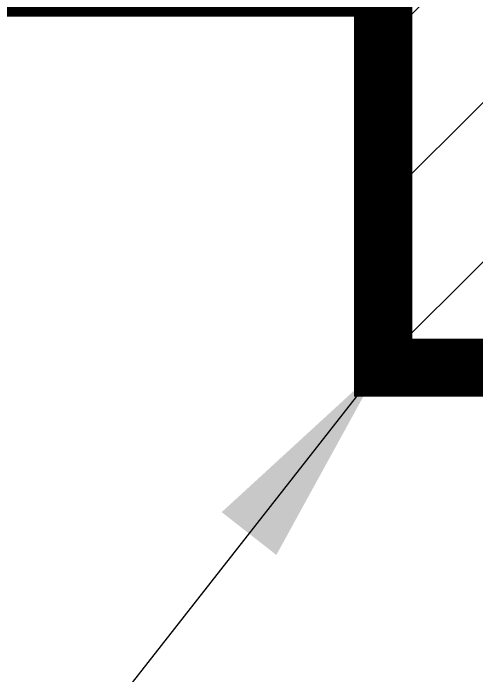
# Model space of a CAD drawing. Header units: millimetres. Extents: x 4080735 to 4152075, y -451436 to -400976.
# Drawn here: x 4146100 to 4146539, y -407620 to -406992 of the extents above; entities that cross this region are included whole.
import ezdxf

# ---------------------------------------------------------------- set-up
doc = ezdxf.new("R2010")
doc.units = ezdxf.units.MM
doc.header["$LTSCALE"] = 60
doc.layers.add('3', color=3, linetype='Continuous')
doc.layers.add('DIM-SCALE', color=7, linetype='Continuous')
doc.styles.add('Arial', font='arial.ttf')
doc.dimstyles.new('일반도면_0050', dxfattribs={"dimtxt": 200, "dimasz": 200, "dimexe": 50, "dimexo": 250, "dimgap": 75, "dimtad": 1, "dimdec": 0, "dimzin": 0, "dimdsep": 46, "dimtxsty": 'Arial', "dimcen": -250, "dimclrd": 7, "dimclre": 7, "dimclrt": 2, "dimadec": 0, "dimazin": 0, "dimtfac": 1, "dimtdec": 0, "dimtix": 1, "dimtmove": 2, "dimatfit": 3, "dimfxl": 1, "dimtolj": 1, "dimtzin": 0, "dimarcsym": 0})

msp = doc.modelspace()

# ---------------------------------------------------------------- hatches: boundary and pattern name
at = {"layer": '3'}
h = msp.add_hatch(dxfattribs=at)
h.set_pattern_fill('ANSI31', color=256, scale=855.36)
h.set_pattern_definition([(45, (-65702.36, -13536.25), (-75.603857, 75.603857), [])])
h.paths.add_polyline_path([(4145910.29, -405867.36), (4146090.29, -405867.36), (4146090.29, -405507.36), (4146630.29, -405507.36), (4146630.29, -405327.36), (4147730.29, -405327.36), (4147730.29, -405449.76), (4148570.65, -405449.76), (4148570.65, -406047.36), (4148630.29, -406047.36), (4148630.29, -407507.36), (4147379.29, -407507.36), (4147379.29, -407511.86), (4147370.29, -407511.86), (4147370.29, -407687.36), (4146810.29, -407687.36), (4146810.29, -407327.36), (4146450.29, -407327.36), (4146450.29, -406967.36), (4146090.29, -406967.36), (4146090.29, -406607.36), (4145550.29, -406607.36), (4145550.29, -406227.36), (4145910.29, -406227.36)])

# ---------------------------------------------------------------- linework, layer by layer
at = {"layer": '3', "const_width": 55}
msp.add_lwpolyline([(4145910.29, -405867.36), (4146090.29, -405867.36), (4146090.29, -405507.36), (4146630.29, -405507.36), (4146630.29, -405327.36), (4147730.29, -405327.36), (4147730.29, -405449.76), (4148570.65, -405449.76), (4148570.65, -406047.36), (4148630.29, -406047.36), (4148630.29, -407507.36), (4147379.29, -407507.36), (4147379.29, -407511.86), (4147370.29, -407511.86), (4147370.29, -407687.36), (4146810.29, -407687.36), (4146810.29, -407327.36), (4146450.29, -407327.36), (4146450.29, -406967.36), (4146090.29, -406967.36), (4146090.29, -406607.36), (4145550.29, -406607.36), (4145550.29, -406227.36), (4145910.29, -406227.36)], close=True, dxfattribs=at)

# ---------------------------------------------------------------- leaders
at = {"layer": 'DIM-SCALE'}
msp.add_leader([(4146446.61, -407327.36), (4144470.95, -409847.32), (4144110.95, -409847.32)], dimstyle='일반도면_0050', override={"dimclrd": 1}, dxfattribs=at)

doc.saveas('drawing.dxf')
